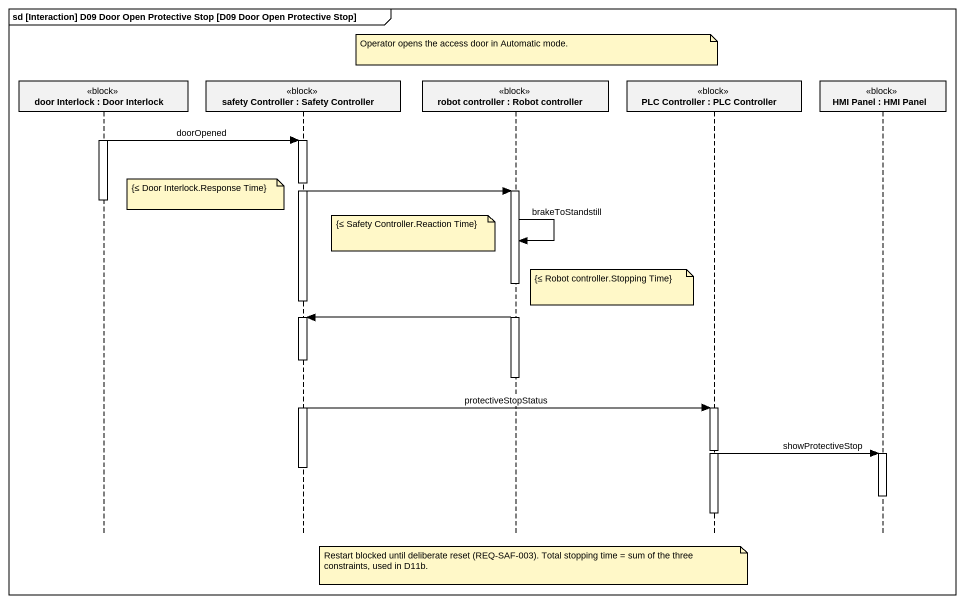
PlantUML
@startuml
mainframe sd [Interaction] D09 Door Open Protective Stop [D09 Door Open Protective Stop]
hide footbox
participant "door Interlock : Door Interlock" as door_Interlock <<block>>
participant "safety Controller : Safety Controller" as safety_Controller <<block>>
participant "robot controller : Robot controller" as robot_controller <<block>>
participant "PLC Controller : PLC Controller" as PLC_Controller <<block>>
participant "HMI Panel : HMI Panel" as HMI_Panel <<block>>

note over robot_controller : Operator opens the access door in Automatic mode.
activate door_Interlock
door_Interlock -> safety_Controller : doorOpened
activate safety_Controller
safety_Controller -> robot_controller
activate robot_controller
note left of safety_Controller : {≤ Door Interlock.Response Time}
deactivate door_Interlock
note left of robot_controller : {≤ Safety Controller.Reaction Time}
robot_controller -> robot_controller : brakeToStandstill
note right of robot_controller : {≤ Robot controller.Stopping Time}
deactivate safety_Controller
robot_controller -> safety_Controller
activate safety_Controller
deactivate robot_controller
safety_Controller -> PLC_Controller : protectiveStopStatus
activate PLC_Controller
PLC_Controller -> HMI_Panel : showProtectiveStop
activate HMI_Panel
deactivate safety_Controller
deactivate HMI_Panel
deactivate PLC_Controller
note over robot_controller : Restart blocked until deliberate reset (REQ-SAF-003). Total stopping time = sum of the three constraints, used in D11b.
@enduml
